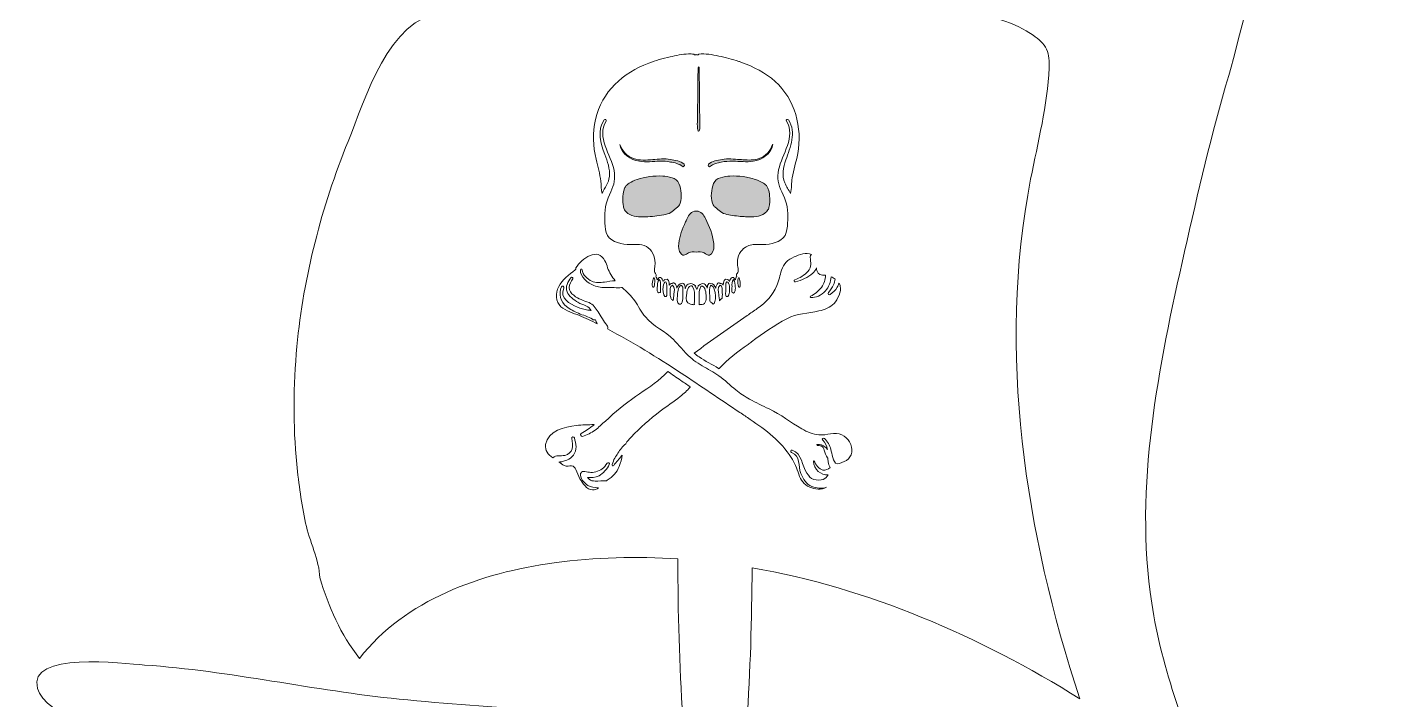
# Model space of a CAD drawing. Header units: inches. Extents: x 182 to 1768, y -1783 to -345.
# Drawn here: x 182 to 945, y -1347 to -973 of the extents above; entities that cross this region are included whole.
import ezdxf

# ---------------------------------------------------------------- set-up
doc = ezdxf.new("R2010")
doc.units = ezdxf.units.IN
doc.header["$MEASUREMENT"] = 0
doc.layers.add('Layer 1', color=7, linetype='Continuous')

# ---------------------------------------------------------------- blocks, each defined once
blk = doc.blocks.new('block 3')
at = {"layer": 'Layer 1', "true_color": 0xffffff}
h = blk.add_hatch(color=7, dxfattribs=at)
h.dxf.hatch_style = 2
edge = h.paths.add_edge_path()
edge.add_spline(control_points=[(556.22, -1029.93), (556.6, -1027.06), (556.33, -1024.07), (556.29, -1021.19), (556.25, -1018.27), (556.25, -1015.36), (556.21, -1012.44), (556.13, -1006.62), (556.07, -1000.79), (556.02, -994.96), (556.01, -994.56), (555.4, -994.56), (555.4, -994.96), (555.34, -1000.79), (555.28, -1006.62), (555.2, -1012.44), (555.17, -1015.19), (555.16, -1017.93), (555.13, -1020.67), (555.09, -1023.72), (554.79, -1026.9), (555.19, -1029.93), (555.28, -1030.59), (556.13, -1030.59), (556.22, -1029.93)], knot_values=[0, 0, 0, 0, 1, 1, 1, 2, 2, 2, 3, 3, 3, 4, 4, 4, 5, 5, 5, 6, 6, 6, 7, 7, 7, 8, 8, 8, 8], degree=3, periodic=1)
h = blk.add_hatch(color=7, dxfattribs=at)
h.dxf.hatch_style = 2
edge = h.paths.add_edge_path()
edge.add_spline(control_points=[(522.77, -1047.16), (526.53, -1047.74), (530.3, -1047.19), (534.07, -1047.11), (536.11, -1047.07), (538.12, -1047.18), (540.12, -1047.58), (541.96, -1047.95), (545.21, -1048.55), (546.49, -1049.95), (547.16, -1050.68), (548.25, -1049.58), (547.58, -1048.86), (545.9, -1047.04), (542.34, -1046.5), (540.03, -1046.14), (536.74, -1045.63), (533.46, -1045.92), (530.16, -1046.19), (526.62, -1046.49), (522.84, -1046.83), (519.41, -1045.64), (515.77, -1044.36), (513.21, -1041.41), (511.89, -1037.86), (511.86, -1037.77), (511.72, -1037.8), (511.75, -1037.89), (513.06, -1043.21), (517.51, -1046.35), (522.77, -1047.16)], knot_values=[0, 0, 0, 0, 1, 1, 1, 2, 2, 2, 3, 3, 3, 4, 4, 4, 5, 5, 5, 6, 6, 6, 7, 7, 7, 8, 8, 8, 9, 9, 9, 10, 10, 10, 10], degree=3, periodic=1)
h = blk.add_hatch(color=7, dxfattribs=at)
h.dxf.hatch_style = 2
edge = h.paths.add_edge_path()
edge.add_spline(control_points=[(562.32, -1049.95), (563.52, -1048.64), (566.52, -1048.04), (568.22, -1047.67), (570.37, -1047.21), (572.54, -1047.06), (574.74, -1047.11), (576.64, -1047.15), (578.55, -1047.31), (580.45, -1047.38), (582.31, -1047.45), (584.18, -1047.44), (586.04, -1047.16), (591.3, -1046.36), (595.75, -1043.21), (597.06, -1037.89), (597.08, -1037.8), (596.95, -1037.77), (596.92, -1037.86), (595.6, -1041.4), (593.04, -1044.38), (589.4, -1045.64), (586.53, -1046.63), (583.44, -1046.55), (580.43, -1046.33), (579.84, -1046.29), (579.23, -1046.24), (578.64, -1046.19), (575.34, -1045.92), (572.07, -1045.63), (568.78, -1046.14), (566.48, -1046.5), (562.9, -1047.05), (561.23, -1048.86), (560.55, -1049.58), (561.65, -1050.68), (562.32, -1049.95)], knot_values=[0, 0, 0, 0, 1, 1, 1, 2, 2, 2, 3, 3, 3, 4, 4, 4, 5, 5, 5, 6, 6, 6, 7, 7, 7, 8, 8, 8, 9, 9, 9, 10, 10, 10, 11, 11, 11, 12, 12, 12, 12], degree=3, periodic=1)
h = blk.add_hatch(color=7, dxfattribs=at)
h.dxf.hatch_style = 2
edge = h.paths.add_edge_path()
edge.add_spline(control_points=[(544.73, -1059.45), (543.64, -1056.25), (538.57, -1055.61), (535.72, -1055.42), (530.89, -1055.1), (526, -1055.76), (521.42, -1057.34), (519.89, -1057.87), (518.39, -1058.5), (517.01, -1059.37), (516.2, -1059.88), (515.43, -1060.49), (514.92, -1061.3), (514.57, -1061.85), (514.36, -1062.48), (514.19, -1063.12), (513.37, -1066.08), (513.25, -1069.24), (513.84, -1072.26), (513.98, -1072.93), (514.15, -1073.61), (514.48, -1074.21), (514.91, -1075), (515.6, -1075.63), (516.35, -1076.13), (519.16, -1078), (522.74, -1078.21), (526.12, -1078.09), (529.55, -1077.97), (532.97, -1077.58), (536.34, -1076.93), (537.67, -1076.68), (539.01, -1076.37), (540.16, -1075.68), (541.22, -1075.04), (542.06, -1074.11), (543.04, -1073.37), (543.5, -1073.03), (544, -1072.72), (544.39, -1072.29), (544.86, -1071.78), (545.15, -1071.12), (545.38, -1070.46), (546.65, -1066.83), (545.95, -1062.99), (544.73, -1059.45)], knot_values=[0, 0, 0, 0, 1, 1, 1, 2, 2, 2, 3, 3, 3, 4, 4, 4, 5, 5, 5, 6, 6, 6, 7, 7, 7, 8, 8, 8, 9, 9, 9, 10, 10, 10, 11, 11, 11, 12, 12, 12, 13, 13, 13, 14, 14, 14, 15, 15, 15, 15], degree=3, periodic=1)
h = blk.add_hatch(color=7, dxfattribs=at)
h.dxf.hatch_style = 2
edge = h.paths.add_edge_path()
edge.add_spline(control_points=[(593.89, -1061.3), (593.38, -1060.49), (592.6, -1059.88), (591.79, -1059.37), (590.42, -1058.5), (588.92, -1057.87), (587.38, -1057.34), (585.17, -1056.57), (582.89, -1056.04), (580.58, -1055.71), (578.1, -1055.36), (575.58, -1055.26), (573.09, -1055.42), (570.24, -1055.61), (565.17, -1056.25), (564.07, -1059.45), (562.86, -1062.99), (562.16, -1066.83), (563.42, -1070.46), (563.65, -1071.12), (563.94, -1071.78), (564.42, -1072.29), (564.81, -1072.72), (565.3, -1073.03), (565.76, -1073.37), (566.75, -1074.11), (567.59, -1075.04), (568.65, -1075.68), (569.8, -1076.37), (571.14, -1076.68), (572.46, -1076.93), (575.3, -1077.48), (578.18, -1077.8), (581.07, -1077.97), (581.61, -1078), (582.15, -1078.07), (582.69, -1078.09), (586.07, -1078.21), (589.65, -1078), (592.46, -1076.13), (593.21, -1075.63), (593.89, -1075), (594.33, -1074.21), (594.66, -1073.61), (594.83, -1072.93), (594.96, -1072.26), (595.56, -1069.24), (595.44, -1066.08), (594.62, -1063.12), (594.45, -1062.48), (594.24, -1061.85), (593.89, -1061.3)], knot_values=[0, 0, 0, 0, 1, 1, 1, 2, 2, 2, 3, 3, 3, 4, 4, 4, 5, 5, 5, 6, 6, 6, 7, 7, 7, 8, 8, 8, 9, 9, 9, 10, 10, 10, 11, 11, 11, 12, 12, 12, 13, 13, 13, 14, 14, 14, 15, 15, 15, 16, 16, 16, 17, 17, 17, 17], degree=3, periodic=1)
h = blk.add_hatch(color=7, dxfattribs=at)
h.dxf.hatch_style = 2
edge = h.paths.add_edge_path()
edge.add_spline(control_points=[(545.94, -1098.61), (546.23, -1098.92), (546.58, -1099.19), (546.99, -1099.31), (547.32, -1099.39), (547.63, -1099.36), (547.95, -1099.27), (548.68, -1099.08), (549.38, -1098.55), (550.07, -1098.17), (551.37, -1097.44), (552.97, -1097.26), (554.4, -1097.67), (555.84, -1097.26), (557.43, -1097.44), (558.73, -1098.17), (559.72, -1098.72), (560.73, -1099.6), (561.82, -1099.31), (562.23, -1099.19), (562.58, -1098.92), (562.87, -1098.61), (564.25, -1097.12), (564.35, -1094.87), (564.13, -1092.86), (563.6, -1087.97), (561.65, -1083.35), (559.45, -1078.95), (558.96, -1077.95), (558.44, -1076.95), (557.65, -1076.16), (556.86, -1075.38), (555.76, -1074.83), (554.66, -1074.98), (554.66, -1074.98), (554.15, -1074.98), (554.15, -1074.98), (553.05, -1074.83), (551.94, -1075.38), (551.16, -1076.16), (550.37, -1076.95), (549.85, -1077.95), (549.35, -1078.95), (549.04, -1079.57), (548.76, -1080.2), (548.46, -1080.83), (546.66, -1084.66), (545.13, -1088.65), (544.67, -1092.86), (544.46, -1094.87), (544.56, -1097.12), (545.94, -1098.61)], knot_values=[0, 0, 0, 0, 1, 1, 1, 2, 2, 2, 3, 3, 3, 4, 4, 4, 5, 5, 5, 6, 6, 6, 7, 7, 7, 8, 8, 8, 9, 9, 9, 10, 10, 10, 11, 11, 11, 12, 12, 12, 13, 13, 13, 14, 14, 14, 15, 15, 15, 16, 16, 16, 17, 17, 17, 17], degree=3, periodic=1)
at = {"layer": 'Layer 1', "lineweight": 0}
for points, knots in [([(1746.23, -1296.47), (1669.99, -1365.99), (1559.34, -1377.15), (1458.31, -1398.08), (1445.15, -1400.81), (1431.56, -1403.97), (1420.91, -1412.17), (1406.7, -1423.12), (1400.19, -1440.99), (1392.15, -1457.02), (1358.23, -1524.65), (1288.02, -1568.87), (1214.39, -1586.31), (1185.11, -1593.24), (1155.26, -1596.38), (1125.24, -1596.92), (1124.94, -1527.19), (1124.65, -1457.47), (1124.3, -1387.74), (1181.42, -1381.91), (1239.21, -1379.02), (1294.38, -1393.72), (1323.51, -1401.47), (1351.45, -1414.05), (1381.3, -1418.3), (1294.49, -1296.91), (1283.52, -1125.74), (1354.11, -994.26), (1370.16, -964.36), (1390.76, -932.85), (1384.86, -899.43), (1333.84, -901.43), (1282.72, -901.09), (1231.73, -898.43), (1193.26, -896.42), (1154.84, -893.12), (1116.37, -891.3), (1115.64, -868.05), (1114.92, -844.79), (1114.19, -821.53), (1175.19, -820.22), (1236.06, -823.37), (1295.62, -836.07), (1301.87, -837.4), (1308.71, -839.24), (1312.24, -844.57), (1303.43, -831.08), (1296.64, -816.4), (1289.88, -801.78), (1266.36, -750.9), (1242.66, -699.51), (1230.82, -644.73), (1226.37, -624.17), (1223.63, -602.86), (1227.09, -582.11), (1227.49, -579.69), (1227.9, -576.93), (1226.37, -575.02), (1225.45, -573.87), (1224.02, -573.29), (1222.64, -572.79), (1208.36, -567.67), (1192.92, -566.93), (1177.75, -566.9), (1158.42, -566.85), (1139.12, -567.88), (1119.88, -569.65), (1120.37, -568.65), (1120.8, -567.62), (1121.08, -566.57), (1122.73, -560.58), (1121.18, -555.53), (1118.09, -550.82), (1118.07, -550.63), (1117.99, -550.29), (1117.79, -549.63), (1117.36, -548.26), (1116.85, -546.93), (1116.48, -545.55), (1116.4, -545.23), (1116.33, -545.04), (1116.28, -544.95), (1116.28, -544.65), (1116.28, -544.35), (1116.26, -543.86), (1116.24, -543.03), (1116.23, -542.2), (1116.22, -541.37), (1125.15, -541.74), (1134.04, -542.37), (1142.96, -541.1), (1145.11, -540.79), (1146.63, -539.77), (1147.71, -538.43), (1157.27, -538.43), (1166.37, -532.09), (1163.63, -517.35), (1161.67, -506.84), (1166.44, -493.74), (1167.06, -482.89), (1167.48, -475.64), (1160.97, -471.14), (1154.6, -470.43), (1144.17, -469.27), (1131.89, -467.38), (1119.18, -466.18), (1119.48, -464.3), (1119.42, -462.26), (1118.78, -460.04), (1116.91, -453.54), (1115.41, -446.88), (1114.07, -440.17), (1116.34, -441.32), (1118.88, -442.35), (1121.78, -443.2), (1132.97, -446.47), (1142.79, -442.43), (1149.06, -435.02), (1156.02, -429.97), (1172.94, -431.43), (1181.01, -431.08), (1195.66, -430.43), (1209.17, -430.84), (1222.23, -438.28), (1245.46, -451.52), (1261.79, -467.8), (1289.96, -470.33), (1313.29, -472.43), (1338.37, -466.79), (1360.52, -459.85), (1386.87, -451.61), (1415.33, -428.86), (1443.32, -439.75), (1455.61, -444.54), (1461.47, -426.24), (1451.81, -419.61), (1438.22, -410.29), (1426.44, -404.39), (1409.85, -406.12), (1389.17, -408.28), (1372.33, -422.09), (1351.59, -423.59), (1334.23, -424.85), (1313.34, -423.64), (1297.21, -416.78), (1277.8, -408.52), (1264.72, -390.17), (1246.18, -380.14), (1214.23, -362.86), (1167.2, -362.9), (1133.41, -375.26), (1123.99, -378.71), (1114.91, -386.17), (1108.58, -395), (1107.84, -380.75), (1107.9, -366.48), (1108.56, -352.49), (1108.91, -345.09), (1097.75, -345.25), (1097.15, -352.49), (1095.28, -375.11), (1092.54, -397.57), (1092.54, -420.29), (1092.54, -433.07), (1091.1, -446.26), (1091.26, -458.83), (1091.29, -461.29), (1091.13, -463.27), (1091.35, -465.2), (1074.49, -465.96), (1058.67, -469.82), (1047.23, -480.21), (1043.99, -483.15), (1045.34, -488.42), (1048.5, -490.68), (1050.99, -503.65), (1054.11, -516.24), (1058.12, -528.91), (1060.29, -535.75), (1061.43, -541.55), (1068.78, -544.08), (1073.34, -545.65), (1078.82, -545.22), (1084.38, -544.29), (1084.28, -546.75), (1084.17, -549.2), (1083.94, -551.65), (1083.44, -556.69), (1083.37, -561.61), (1084.7, -566.57), (1085.39, -569.11), (1086.66, -571.3), (1088.22, -573.21), (1080.07, -574.27), (1071.92, -575.42), (1063.8, -576.66), (1047.3, -579.19), (1030.86, -582.05), (1014.43, -585.04), (1002.8, -587.16), (987.18, -587.46), (977.07, -594.45), (962.55, -604.48), (955.72, -636.11), (950.83, -651.66), (933.22, -707.67), (935.48, -770.01), (958.43, -824.18), (960.64, -829.41), (964.2, -835.36), (969.88, -835.43), (973.39, -835.47), (976.41, -833.14), (979.58, -831.62), (984.42, -829.31), (989.91, -828.82), (995.26, -828.37), (1029.53, -825.54), (1064, -823.12), (1098.45, -821.97), (1097.73, -844.82), (1097.02, -867.67), (1096.31, -890.52), (1084.65, -890.16), (1072.98, -889.93), (1061.31, -890.01), (1028.41, -890.25), (995.52, -892.6), (962.92, -897.03), (940.52, -900.07), (895.46, -899.98), (880.15, -918.32), (864.46, -937.12), (857.77, -976.28), (850.9, -999.42), (841.31, -1031.7), (833.67, -1064.53), (826.26, -1097.37), (811.75, -1161.63), (798.02, -1227.82), (807.97, -1292.95), (813.66, -1330.15), (826.95, -1365.82), (842.96, -1399.88), (854.42, -1424.27), (867.66, -1449.56), (865.76, -1476.43), (878.35, -1450.88), (904.64, -1434.99), (931.06, -1424.31), (980.86, -1404.17), (1034.93, -1397.73), (1088.32, -1391.67), (1087.99, -1459.89), (1087.71, -1528.12), (1087.42, -1596.34), (1054.44, -1594.73), (1021.44, -1590.53), (988.92, -1585.2), (898.06, -1570.32), (801.8, -1542.53), (745.21, -1469.91), (720.13, -1437.72), (702.88, -1396.92), (667.31, -1376.93), (646.47, -1365.22), (621.95, -1362.36), (598.13, -1360.31), (592.95, -1359.86), (587.76, -1359.49), (582.58, -1359.1), (584.48, -1330.58), (585.33, -1301.95), (585.47, -1273.26), (649.87, -1284.49), (712.31, -1311.29), (767.98, -1346.21), (737.38, -1253.23), (721.95, -1153.14), (740.56, -1057.03), (744.54, -1036.49), (750.06, -1016.09), (750.79, -995.17), (750.91, -991.67), (750.86, -988.03), (749.39, -984.85), (747.86, -981.56), (744.96, -979.13), (741.96, -977.08), (721.6, -963.12), (695.16, -962.84), (670.48, -963.07), (640.04, -963.35), (609.6, -963.62), (579.17, -963.9), (578.85, -938.52), (578.57, -913.13), (578.29, -887.75), (613.68, -895.35), (648, -908.99), (684.08, -912.18), (684.99, -896.93), (678.44, -882.39), (673.1, -868.08), (664.03, -843.79), (658.13, -818.32), (655.59, -792.52), (653.97, -776.09), (654.14, -758.1), (664.05, -744.9), (634.25, -741.68), (604.21, -742.27), (574.33, -743.95), (574.1, -733.57), (573.86, -723.16), (573.27, -712.79), (583.01, -712.64), (592.47, -711.05), (600.97, -706.54), (604.56, -704.64), (604.56, -698.93), (600.97, -697.03), (591.88, -692.21), (581.71, -690.7), (571.26, -690.75), (570.27, -683.36), (568.95, -676.02), (567.08, -668.78), (566.49, -666.53), (563.11, -666.53), (562.52, -668.78), (560.58, -676.28), (559.23, -683.86), (558.26, -691.49), (548.35, -692.48), (538.49, -694.21), (529.37, -695.29), (521.04, -696.27), (521.02, -707.29), (529.37, -708.28), (537.93, -709.29), (547.16, -710.89), (556.46, -711.9), (555.84, -722.96), (555.65, -734.07), (555.35, -745.15), (545.09, -745.85), (534.83, -746.59), (524.57, -747.32), (512.58, -748.16), (497.55, -746.52), (486.01, -750.12), (474.88, -753.59), (470.64, -767.19), (467.11, -777.11), (456.73, -806.26), (446.25, -835.9), (444.47, -866.79), (444.21, -871.33), (444.16, -876.03), (445.88, -880.25), (447.88, -885.16), (452.02, -888.82), (456.02, -892.29), (457.21, -893.32), (458.48, -894.4), (460.03, -894.68), (461.55, -894.95), (463.09, -894.41), (464.55, -893.9), (492.26, -884.15), (522.12, -880.62), (551.36, -883.48), (551.07, -910.37), (550.76, -937.27), (550.43, -964.16), (544.64, -964.21), (538.86, -964.27), (533.07, -964.32), (493.67, -964.68), (452.18, -961.02), (413.02, -964.62), (383.01, -967.38), (370.17, -1012.59), (360.56, -1036.17), (345.75, -1072.55), (335.77, -1111.01), (332.05, -1150.14), (329.99, -1171.9), (329.86, -1193.86), (331.97, -1215.63), (333.03, -1226.67), (334.67, -1237.67), (336.9, -1248.54), (338.79, -1257.76), (344.75, -1269.57), (344.75, -1278.74), (349.82, -1294.75), (356.37, -1310.57), (366.89, -1323.66), (392.26, -1291.08), (434.41, -1276.1), (475.32, -1270.52), (498.24, -1267.39), (521.24, -1266.85), (544.13, -1268.34), (544.19, -1297.84), (544.96, -1327.3), (546.85, -1356.63), (494.2, -1353.45), (441.45, -1351.57), (388.95, -1346.31), (341.49, -1341.56), (294.86, -1330.64), (247.27, -1327.35), (235.37, -1326.53), (182.02, -1319.49), (187.57, -1340.34), (191.47, -1354.96), (232.76, -1370.02), (244.95, -1375.61), (249.58, -1377.73), (254.28, -1379.71), (259, -1381.62), (255.03, -1382.53), (251.07, -1383.42), (247.12, -1384.45), (234.3, -1387.8), (219.62, -1390.55), (208.69, -1398.52), (198.4, -1406.02), (195.09, -1417.81), (194.54, -1430.06), (193.51, -1453.26), (197.71, -1477.55), (199.56, -1500.69), (196.24, -1502.19), (192.93, -1503.69), (189.62, -1505.2), (238.54, -1509.48), (287.5, -1513.41), (336.49, -1516.97), (363.22, -1518.91), (390.31, -1520.81), (415.68, -1529.47), (414.68, -1512.94), (408.79, -1497.16), (404.44, -1481.18), (397.47, -1455.58), (394.43, -1429.16), (393.01, -1402.61), (421.19, -1403.07), (448.71, -1406.12), (468.08, -1422.75), (484.92, -1437.2), (491.7, -1460), (495.99, -1481.76), (503.96, -1522.25), (506.15, -1563.8), (515.94, -1603.89), (525.71, -1643.99), (544.43, -1683.9), (577.85, -1708.11), (607.07, -1729.27), (643.99, -1736.11), (679.64, -1741.67), (921.1, -1779.28), (1167.74, -1783.49), (1410.34, -1754.15), (1447.33, -1749.67), (1485.11, -1744.14), (1517.95, -1726.54), (1546.18, -1711.41), (1569.66, -1687.54), (1584.32, -1659.06), (1612.89, -1603.6), (1611.63, -1528.35), (1662.91, -1492.83), (1672.13, -1486.44), (1683.25, -1481.09), (1687.56, -1470.74), (1692.9, -1457.93), (1685.4, -1442.87), (1689.17, -1429.51), (1694.12, -1411.96), (1714.89, -1405.48), (1729.91, -1395.13), (1760.54, -1374.01), (1768.43, -1326.33), (1746.23, -1296.47)], [0, 0, 0, 0, 1, 1, 1, 2, 2, 2, 3, 3, 3, 4, 4, 4, 5, 5, 5, 6, 6, 6, 7, 7, 7, 8, 8, 8, 9, 9, 9, 10, 10, 10, 11, 11, 11, 12, 12, 12, 13, 13, 13, 14, 14, 14, 15, 15, 15, 16, 16, 16, 17, 17, 17, 18, 18, 18, 19, 19, 19, 20, 20, 20, 21, 21, 21, 22, 22, 22, 23, 23, 23, 24, 24, 24, 25, 25, 25, 26, 26, 26, 27, 27, 27, 28, 28, 28, 29, 29, 29, 30, 30, 30, 31, 31, 31, 32, 32, 32, 33, 33, 33, 34, 34, 34, 35, 35, 35, 36, 36, 36, 37, 37, 37, 38, 38, 38, 39, 39, 39, 40, 40, 40, 41, 41, 41, 42, 42, 42, 43, 43, 43, 44, 44, 44, 45, 45, 45, 46, 46, 46, 47, 47, 47, 48, 48, 48, 49, 49, 49, 50, 50, 50, 51, 51, 51, 52, 52, 52, 53, 53, 53, 54, 54, 54, 55, 55, 55, 56, 56, 56, 57, 57, 57, 58, 58, 58, 59, 59, 59, 60, 60, 60, 61, 61, 61, 62, 62, 62, 63, 63, 63, 64, 64, 64, 65, 65, 65, 66, 66, 66, 67, 67, 67, 68, 68, 68, 69, 69, 69, 70, 70, 70, 71, 71, 71, 72, 72, 72, 73, 73, 73, 74, 74, 74, 75, 75, 75, 76, 76, 76, 77, 77, 77, 78, 78, 78, 79, 79, 79, 80, 80, 80, 81, 81, 81, 82, 82, 82, 83, 83, 83, 84, 84, 84, 85, 85, 85, 86, 86, 86, 87, 87, 87, 88, 88, 88, 89, 89, 89, 90, 90, 90, 91, 91, 91, 92, 92, 92, 93, 93, 93, 94, 94, 94, 95, 95, 95, 96, 96, 96, 97, 97, 97, 98, 98, 98, 99, 99, 99, 100, 100, 100, 101, 101, 101, 102, 102, 102, 103, 103, 103, 104, 104, 104, 105, 105, 105, 106, 106, 106, 107, 107, 107, 108, 108, 108, 109, 109, 109, 110, 110, 110, 111, 111, 111, 112, 112, 112, 113, 113, 113, 114, 114, 114, 115, 115, 115, 116, 116, 116, 117, 117, 117, 118, 118, 118, 119, 119, 119, 120, 120, 120, 121, 121, 121, 122, 122, 122, 123, 123, 123, 124, 124, 124, 125, 125, 125, 126, 126, 126, 127, 127, 127, 128, 128, 128, 129, 129, 129, 130, 130, 130, 131, 131, 131, 132, 132, 132, 133, 133, 133, 134, 134, 134, 135, 135, 135, 136, 136, 136, 137, 137, 137, 138, 138, 138, 139, 139, 139, 140, 140, 140, 141, 141, 141, 142, 142, 142, 143, 143, 143, 144, 144, 144, 145, 145, 145, 146, 146, 146, 147, 147, 147, 148, 148, 148, 149, 149, 149, 150, 150, 150, 151, 151, 151, 152, 152, 152, 153, 153, 153, 154, 154, 154, 155, 155, 155, 156, 156, 156, 157, 157, 157, 158, 158, 158, 159, 159, 159, 160, 160, 160, 161, 161, 161, 162, 162, 162, 163, 163, 163, 163]), ([(498.27, -1023.94), (501.77, -1008.43), (513.49, -997.98), (527.97, -992.58), (531.82, -991.14), (535.78, -990), (539.79, -989.11), (543.13, -988.37), (546.61, -987.53), (550.07, -987.47), (551.05, -987.45), (552.04, -987.47), (553.02, -987.6), (553.19, -987.88), (553.52, -988.07), (553.93, -987.96), (554.09, -987.92), (554.24, -987.89), (554.4, -987.86), (554.56, -987.89), (554.72, -987.92), (554.87, -987.96), (555.29, -988.07), (555.61, -987.89), (555.78, -987.61), (559.51, -987.11), (563.26, -987.91), (566.94, -988.66), (570.69, -989.44), (574.4, -990.39), (578.03, -991.59), (578.56, -991.77), (579.08, -991.99), (579.6, -992.18), (586.37, -994.58), (592.97, -997.88), (598.3, -1002.73), (609.32, -1012.75), (613.63, -1028.48), (610.86, -1042.93), (610, -1047.44), (608.47, -1051.8), (607.82, -1056.35), (607.41, -1059.18), (607.49, -1062.25), (606.89, -1065.1), (605.8, -1063.16), (604.59, -1061.28), (603.73, -1059.22), (601.94, -1054.98), (602.82, -1050.58), (604.26, -1046.38), (606.69, -1039.29), (610.47, -1031.16), (605.68, -1024.16), (605.23, -1023.5), (604.18, -1024.1), (604.61, -1024.78), (610.07, -1033.53), (602.05, -1043.28), (600.27, -1051.9), (599.35, -1056.34), (600.03, -1060.12), (601.99, -1064.16), (604.23, -1068.8), (605.49, -1072.82), (605.33, -1078.04), (605.2, -1082.4), (605.62, -1088.28), (601.49, -1090.92), (597.59, -1093.41), (592.36, -1093.63), (587.88, -1093.41), (585.45, -1093.29), (583.32, -1093.87), (581.54, -1095.09), (580.35, -1095.91), (579.29, -1096.97), (578.51, -1098.48), (577.69, -1100.08), (577.37, -1101.9), (577.3, -1103.67), (577.24, -1105.18), (578.43, -1108.47), (577.17, -1109.57), (576.59, -1110.09), (576.6, -1110.74), (576.92, -1111.25), (576.5, -1111.8), (576.3, -1112.48), (576.23, -1113.19), (576.04, -1112.81), (575.79, -1112.5), (575.45, -1112.33), (575.36, -1111.91), (574.85, -1111.55), (574.41, -1111.82), (573.54, -1112.34), (573.12, -1113.13), (572.92, -1114.03), (572.75, -1113.78), (572.53, -1113.59), (572.27, -1113.48), (572.29, -1113.28), (572.22, -1113.08), (571.99, -1112.96), (569.79, -1111.9), (569.48, -1114.37), (569.44, -1116.08), (569.1, -1115.46), (568.57, -1115.05), (567.75, -1115.13), (567.49, -1114.74), (566.93, -1114.52), (566.49, -1114.93), (565.68, -1115.7), (565.33, -1116.7), (565.22, -1117.79), (564.74, -1116.39), (563.93, -1115.21), (562.42, -1115.06), (562.15, -1114.85), (561.77, -1114.8), (561.42, -1115.13), (560.7, -1115.8), (560.57, -1116.8), (560.54, -1117.8), (559.7, -1115.21), (558.16, -1114.38), (555.58, -1116.19), (555.36, -1116.35), (555.35, -1116.6), (555.47, -1116.77), (555.11, -1117.32), (554.84, -1117.89), (554.68, -1118.5), (554.51, -1117.9), (554.24, -1117.34), (553.85, -1116.79), (553.99, -1116.62), (554.01, -1116.35), (553.76, -1116.19), (551.45, -1114.68), (549.41, -1114.74), (548.44, -1117.52), (548.39, -1117.67), (548.33, -1117.83), (548.28, -1118.01), (548.26, -1117), (548.13, -1115.99), (547.47, -1115.27), (547.43, -1115.23), (547.43, -1115.17), (547.39, -1115.13), (547.04, -1114.81), (546.66, -1114.86), (546.39, -1115.06), (544.88, -1115.2), (544.07, -1116.38), (543.59, -1117.78), (543.47, -1116.7), (543.12, -1115.7), (542.32, -1114.93), (541.88, -1114.52), (541.31, -1114.74), (541.06, -1115.13), (540.25, -1115.06), (539.72, -1115.46), (539.36, -1116.08), (539.33, -1114.29), (539, -1111.9), (536.82, -1112.96), (536.59, -1113.08), (536.52, -1113.29), (536.54, -1113.49), (536.28, -1113.6), (536.06, -1113.79), (535.89, -1114.04), (535.69, -1113.14), (535.27, -1112.35), (534.4, -1111.82), (533.96, -1111.55), (533.45, -1111.91), (533.36, -1112.33), (533.01, -1112.5), (532.76, -1112.8), (532.58, -1113.18), (532.51, -1112.47), (532.3, -1111.8), (531.88, -1111.25), (532.2, -1110.75), (532.22, -1110.09), (531.63, -1109.57), (530.38, -1108.47), (531.57, -1105.18), (531.51, -1103.67), (531.44, -1101.9), (531.12, -1100.08), (530.3, -1098.48), (528.48, -1094.95), (525.25, -1093.22), (521.39, -1093.38), (516.74, -1093.57), (511.4, -1093.52), (507.32, -1090.92), (503.19, -1088.28), (503.61, -1082.4), (503.47, -1078.04), (503.31, -1072.82), (504.57, -1068.8), (506.82, -1064.16), (508.69, -1060.29), (509.46, -1056.61), (508.63, -1052.34), (506.91, -1043.6), (498.68, -1033.62), (504.2, -1024.78), (504.63, -1024.1), (503.57, -1023.5), (503.13, -1024.16), (499.07, -1030.09), (501.19, -1037.22), (503.47, -1043.4), (504.91, -1047.33), (506.5, -1051.37), (506.02, -1055.63), (505.63, -1059.15), (503.59, -1061.99), (501.92, -1065), (501.5, -1062.81), (501.48, -1060.51), (501.24, -1058.29), (500.78, -1054.11), (499.63, -1050.13), (498.64, -1046.06), (496.86, -1038.79), (496.62, -1031.26), (498.27, -1023.94)], [0, 0, 0, 0, 1, 1, 1, 2, 2, 2, 3, 3, 3, 4, 4, 4, 5, 5, 5, 6, 6, 6, 7, 7, 7, 8, 8, 8, 9, 9, 9, 10, 10, 10, 11, 11, 11, 12, 12, 12, 13, 13, 13, 14, 14, 14, 15, 15, 15, 16, 16, 16, 17, 17, 17, 18, 18, 18, 19, 19, 19, 20, 20, 20, 21, 21, 21, 22, 22, 22, 23, 23, 23, 24, 24, 24, 25, 25, 25, 26, 26, 26, 27, 27, 27, 28, 28, 28, 29, 29, 29, 30, 30, 30, 31, 31, 31, 32, 32, 32, 33, 33, 33, 34, 34, 34, 35, 35, 35, 36, 36, 36, 37, 37, 37, 38, 38, 38, 39, 39, 39, 40, 40, 40, 41, 41, 41, 42, 42, 42, 43, 43, 43, 44, 44, 44, 45, 45, 45, 46, 46, 46, 47, 47, 47, 48, 48, 48, 49, 49, 49, 50, 50, 50, 51, 51, 51, 52, 52, 52, 53, 53, 53, 54, 54, 54, 55, 55, 55, 56, 56, 56, 57, 57, 57, 58, 58, 58, 59, 59, 59, 60, 60, 60, 61, 61, 61, 62, 62, 62, 63, 63, 63, 64, 64, 64, 65, 65, 65, 66, 66, 66, 67, 67, 67, 68, 68, 68, 69, 69, 69, 70, 70, 70, 71, 71, 71, 72, 72, 72, 73, 73, 73, 74, 74, 74, 75, 75, 75, 76, 76, 76, 77, 77, 77, 78, 78, 78, 79, 79, 79, 79]), ([(556.22, -1029.93), (556.6, -1027.06), (556.33, -1024.07), (556.29, -1021.19), (556.25, -1018.27), (556.25, -1015.36), (556.21, -1012.44), (556.13, -1006.62), (556.07, -1000.79), (556.02, -994.96), (556.01, -994.56), (555.4, -994.56), (555.4, -994.96), (555.34, -1000.79), (555.28, -1006.62), (555.2, -1012.44), (555.17, -1015.19), (555.16, -1017.93), (555.13, -1020.67), (555.09, -1023.72), (554.79, -1026.9), (555.19, -1029.93), (555.28, -1030.59), (556.13, -1030.59), (556.22, -1029.93)], [0, 0, 0, 0, 1, 1, 1, 2, 2, 2, 3, 3, 3, 4, 4, 4, 5, 5, 5, 6, 6, 6, 7, 7, 7, 8, 8, 8, 8]), ([(522.77, -1047.16), (526.53, -1047.74), (530.3, -1047.19), (534.07, -1047.11), (536.11, -1047.07), (538.12, -1047.18), (540.12, -1047.58), (541.96, -1047.95), (545.21, -1048.55), (546.49, -1049.95), (547.16, -1050.68), (548.25, -1049.58), (547.58, -1048.86), (545.9, -1047.04), (542.34, -1046.5), (540.03, -1046.14), (536.74, -1045.63), (533.46, -1045.92), (530.16, -1046.19), (526.62, -1046.49), (522.84, -1046.83), (519.41, -1045.64), (515.77, -1044.36), (513.21, -1041.41), (511.89, -1037.86), (511.86, -1037.77), (511.72, -1037.8), (511.75, -1037.89), (513.06, -1043.21), (517.51, -1046.35), (522.77, -1047.16)], [0, 0, 0, 0, 1, 1, 1, 2, 2, 2, 3, 3, 3, 4, 4, 4, 5, 5, 5, 6, 6, 6, 7, 7, 7, 8, 8, 8, 9, 9, 9, 10, 10, 10, 10]), ([(562.32, -1049.95), (563.52, -1048.64), (566.52, -1048.04), (568.22, -1047.67), (570.37, -1047.21), (572.54, -1047.06), (574.74, -1047.11), (576.64, -1047.15), (578.55, -1047.31), (580.45, -1047.38), (582.31, -1047.45), (584.18, -1047.44), (586.04, -1047.16), (591.3, -1046.36), (595.75, -1043.21), (597.06, -1037.89), (597.08, -1037.8), (596.95, -1037.77), (596.92, -1037.86), (595.6, -1041.4), (593.04, -1044.38), (589.4, -1045.64), (586.53, -1046.63), (583.44, -1046.55), (580.43, -1046.33), (579.84, -1046.29), (579.23, -1046.24), (578.64, -1046.19), (575.34, -1045.92), (572.07, -1045.63), (568.78, -1046.14), (566.48, -1046.5), (562.9, -1047.05), (561.23, -1048.86), (560.55, -1049.58), (561.65, -1050.68), (562.32, -1049.95)], [0, 0, 0, 0, 1, 1, 1, 2, 2, 2, 3, 3, 3, 4, 4, 4, 5, 5, 5, 6, 6, 6, 7, 7, 7, 8, 8, 8, 9, 9, 9, 10, 10, 10, 11, 11, 11, 12, 12, 12, 12]), ([(544.73, -1059.45), (543.64, -1056.25), (538.57, -1055.61), (535.72, -1055.42), (530.89, -1055.1), (526, -1055.76), (521.42, -1057.34), (519.89, -1057.87), (518.39, -1058.5), (517.01, -1059.37), (516.2, -1059.88), (515.43, -1060.49), (514.92, -1061.3), (514.57, -1061.85), (514.36, -1062.48), (514.19, -1063.12), (513.37, -1066.08), (513.25, -1069.24), (513.84, -1072.26), (513.98, -1072.93), (514.15, -1073.61), (514.48, -1074.21), (514.91, -1075), (515.6, -1075.63), (516.35, -1076.13), (519.16, -1078), (522.74, -1078.21), (526.12, -1078.09), (529.55, -1077.97), (532.97, -1077.58), (536.34, -1076.93), (537.67, -1076.68), (539.01, -1076.37), (540.16, -1075.68), (541.22, -1075.04), (542.06, -1074.11), (543.04, -1073.37), (543.5, -1073.03), (544, -1072.72), (544.39, -1072.29), (544.86, -1071.78), (545.15, -1071.12), (545.38, -1070.46), (546.65, -1066.83), (545.95, -1062.99), (544.73, -1059.45)], [0, 0, 0, 0, 1, 1, 1, 2, 2, 2, 3, 3, 3, 4, 4, 4, 5, 5, 5, 6, 6, 6, 7, 7, 7, 8, 8, 8, 9, 9, 9, 10, 10, 10, 11, 11, 11, 12, 12, 12, 13, 13, 13, 14, 14, 14, 15, 15, 15, 15]), ([(593.89, -1061.3), (593.38, -1060.49), (592.6, -1059.88), (591.79, -1059.37), (590.42, -1058.5), (588.92, -1057.87), (587.38, -1057.34), (585.17, -1056.57), (582.89, -1056.04), (580.58, -1055.71), (578.1, -1055.36), (575.58, -1055.26), (573.09, -1055.42), (570.24, -1055.61), (565.17, -1056.25), (564.07, -1059.45), (562.86, -1062.99), (562.16, -1066.83), (563.42, -1070.46), (563.65, -1071.12), (563.94, -1071.78), (564.42, -1072.29), (564.81, -1072.72), (565.3, -1073.03), (565.76, -1073.37), (566.75, -1074.11), (567.59, -1075.04), (568.65, -1075.68), (569.8, -1076.37), (571.14, -1076.68), (572.46, -1076.93), (575.3, -1077.48), (578.18, -1077.8), (581.07, -1077.97), (581.61, -1078), (582.15, -1078.07), (582.69, -1078.09), (586.07, -1078.21), (589.65, -1078), (592.46, -1076.13), (593.21, -1075.63), (593.89, -1075), (594.33, -1074.21), (594.66, -1073.61), (594.83, -1072.93), (594.96, -1072.26), (595.56, -1069.24), (595.44, -1066.08), (594.62, -1063.12), (594.45, -1062.48), (594.24, -1061.85), (593.89, -1061.3)], [0, 0, 0, 0, 1, 1, 1, 2, 2, 2, 3, 3, 3, 4, 4, 4, 5, 5, 5, 6, 6, 6, 7, 7, 7, 8, 8, 8, 9, 9, 9, 10, 10, 10, 11, 11, 11, 12, 12, 12, 13, 13, 13, 14, 14, 14, 15, 15, 15, 16, 16, 16, 17, 17, 17, 17]), ([(545.94, -1098.61), (546.23, -1098.92), (546.58, -1099.19), (546.99, -1099.31), (547.32, -1099.39), (547.63, -1099.36), (547.95, -1099.27), (548.68, -1099.08), (549.38, -1098.55), (550.07, -1098.17), (551.37, -1097.44), (552.97, -1097.26), (554.4, -1097.67), (555.84, -1097.26), (557.43, -1097.44), (558.73, -1098.17), (559.72, -1098.72), (560.73, -1099.6), (561.82, -1099.31), (562.23, -1099.19), (562.58, -1098.92), (562.87, -1098.61), (564.25, -1097.12), (564.35, -1094.87), (564.13, -1092.86), (563.6, -1087.97), (561.65, -1083.35), (559.45, -1078.95), (558.96, -1077.95), (558.44, -1076.95), (557.65, -1076.16), (556.86, -1075.38), (555.76, -1074.83), (554.66, -1074.98), (554.66, -1074.98), (554.15, -1074.98), (554.15, -1074.98), (553.05, -1074.83), (551.94, -1075.38), (551.16, -1076.16), (550.37, -1076.95), (549.85, -1077.95), (549.35, -1078.95), (549.04, -1079.57), (548.76, -1080.2), (548.46, -1080.83), (546.66, -1084.66), (545.13, -1088.65), (544.67, -1092.86), (544.46, -1094.87), (544.56, -1097.12), (545.94, -1098.61)], [0, 0, 0, 0, 1, 1, 1, 2, 2, 2, 3, 3, 3, 4, 4, 4, 5, 5, 5, 6, 6, 6, 7, 7, 7, 8, 8, 8, 9, 9, 9, 10, 10, 10, 11, 11, 11, 12, 12, 12, 13, 13, 13, 14, 14, 14, 15, 15, 15, 16, 16, 16, 17, 17, 17, 17]), ([(477.79, -1116.9), (479.76, -1113.01), (483.53, -1110.23), (486.91, -1107.63), (487.31, -1107.32), (487.42, -1106.88), (487.34, -1106.48), (490.59, -1101.24), (499.74, -1094.72), (503.54, -1102.51), (504.76, -1105.01), (505.32, -1107.79), (506.75, -1110.21), (507.47, -1111.44), (508.34, -1112.55), (509.29, -1113.6), (507.23, -1113.63), (505.08, -1114.12), (503.26, -1114.37), (500.84, -1114.71), (498.49, -1115.01), (496.21, -1113.87), (494.1, -1112.82), (490.78, -1110.2), (490.89, -1107.58), (490.92, -1106.92), (489.95, -1106.95), (489.88, -1107.58), (489.48, -1111.46), (494.22, -1115.05), (497.42, -1116.33), (499.67, -1117.23), (502.15, -1117.43), (504.55, -1117.37), (507.25, -1117.29), (510.17, -1117.68), (512.81, -1117.41), (512.92, -1117.4), (513.02, -1117.38), (513.12, -1117.35), (513.14, -1117.37), (513.15, -1117.39), (513.17, -1117.4), (515.7, -1119.7), (518.18, -1121.97), (520.13, -1124.81), (522.15, -1127.77), (523.76, -1131.01), (526.08, -1133.76), (530.49, -1139.02), (537.15, -1141.66), (541.93, -1146.55), (543.45, -1148.11), (544.88, -1149.75), (546.33, -1151.39), (547.19, -1152.36), (548.04, -1153.35), (548.95, -1154.27), (551.56, -1156.92), (554.54, -1159.05), (557.74, -1160.94), (560.84, -1162.78), (564.05, -1164.44), (566.99, -1166.55), (570.3, -1168.92), (573.25, -1171.75), (576.39, -1174.33), (578.84, -1176.34), (581.44, -1177.98), (584.12, -1179.48), (587.62, -1181.45), (591.26, -1183.15), (594.97, -1184.88), (601.51, -1187.93), (606.91, -1192.37), (613.08, -1195.98), (616.05, -1197.71), (619.27, -1199.06), (622.72, -1199.38), (626.95, -1199.77), (631.45, -1197.46), (635.49, -1199.26), (639.03, -1200.84), (641.52, -1205.16), (640.99, -1209.04), (640.43, -1213.04), (636.34, -1214.83), (632.85, -1215.54), (630.34, -1214.77), (629.96, -1209.49), (629.37, -1207.53), (628.65, -1205.13), (627.56, -1203.06), (625.76, -1201.31), (625.11, -1200.68), (624.14, -1201.65), (624.77, -1202.29), (626.3, -1203.85), (627.18, -1205.48), (627.52, -1207.44), (627.07, -1206.96), (626.6, -1206.53), (626.17, -1206.17), (624.81, -1205.05), (623.48, -1204.61), (621.73, -1204.66), (621.37, -1204.67), (621.37, -1205.21), (621.73, -1205.21), (622.46, -1205.21), (623.22, -1205.25), (623.92, -1205.5), (625.09, -1205.93), (625.39, -1206.83), (625.67, -1207.89), (626.04, -1209.26), (626.49, -1211.08), (627.55, -1212.07), (627.59, -1212.11), (627.63, -1212.14), (627.67, -1212.17), (627.69, -1212.92), (627.73, -1213.67), (627.85, -1214.43), (628.03, -1215.51), (628.42, -1216.56), (628.99, -1217.45), (627.79, -1218.43), (626.49, -1219.31), (624.81, -1218.91), (622.81, -1218.43), (620.58, -1215.74), (620.06, -1213.89), (619.99, -1213.65), (619.6, -1213.69), (619.61, -1213.95), (619.92, -1218.72), (623.77, -1221.81), (627.82, -1221.54), (627.17, -1222.63), (626.36, -1223.57), (625.07, -1224.08), (623.55, -1224.67), (621.47, -1224.52), (619.92, -1224.1), (617.97, -1223.57), (617.1, -1222.28), (616.03, -1220.69), (613.07, -1216.31), (613.48, -1209.9), (607.79, -1207.9), (607.04, -1207.63), (606.73, -1208.81), (607.47, -1209.09), (612.82, -1211.09), (610.88, -1216.59), (612.62, -1220.82), (613.93, -1223.98), (615.48, -1226.82), (618.82, -1228.1), (621.33, -1229.07), (624.31, -1229.33), (626.9, -1228.47), (624.08, -1230.03), (620.39, -1229.74), (617.54, -1228.44), (614.32, -1226.98), (612.66, -1224.47), (611.49, -1221.25), (610.31, -1218), (609.08, -1214.86), (607.23, -1211.92), (601.63, -1203.04), (593.08, -1196.58), (584.41, -1190.71), (582.49, -1189.41), (580.57, -1188.13), (578.67, -1186.87), (567.75, -1179.63), (556.9, -1172.2), (545.91, -1164.98), (532.6, -1156.23), (519.09, -1147.79), (504.96, -1140.44), (505.24, -1139.81), (505.21, -1139.01), (504.66, -1138.36), (502.77, -1136.11), (501.41, -1133.38), (499.77, -1130.94), (498.3, -1128.77), (497.22, -1126.77), (494.68, -1125.77), (491.63, -1124.57), (488.8, -1123.94), (486.23, -1121.73), (484.83, -1120.53), (483.45, -1119.3), (483.63, -1117.35), (483.78, -1115.64), (484.71, -1113.98), (485.66, -1112.59), (486.15, -1111.88), (485.01, -1111.23), (484.51, -1111.92), (483.06, -1113.95), (481.28, -1117.2), (482.43, -1119.72), (483.54, -1122.2), (486.26, -1124.27), (488.54, -1125.61), (489.96, -1126.45), (491.43, -1126.93), (492.95, -1127.54), (494.42, -1128.14), (495.28, -1129.04), (495.95, -1130.17), (495.36, -1130.07), (494.75, -1129.99), (494.11, -1129.9), (492.07, -1129.63), (490.11, -1129.08), (488.21, -1128.31), (484.03, -1126.6), (478.09, -1123.3), (480.7, -1117.74), (481.12, -1116.84), (479.79, -1116.05), (479.35, -1116.96), (477.57, -1120.63), (478.97, -1125.52), (482.1, -1127.94), (484.13, -1129.52), (486.39, -1130.74), (488.76, -1131.73), (491.43, -1132.84), (494.2, -1133.48), (496.66, -1135.05), (497.22, -1135.41), (497.77, -1135.47), (498.26, -1135.35), (498.56, -1136.09), (498.89, -1136.84), (499.25, -1137.55), (495.98, -1135.95), (492.67, -1134.41), (489.32, -1132.97), (485.96, -1131.52), (481.86, -1130.49), (479.07, -1128.06), (475.83, -1125.24), (475.96, -1120.48), (477.79, -1116.9)], [0, 0, 0, 0, 1, 1, 1, 2, 2, 2, 3, 3, 3, 4, 4, 4, 5, 5, 5, 6, 6, 6, 7, 7, 7, 8, 8, 8, 9, 9, 9, 10, 10, 10, 11, 11, 11, 12, 12, 12, 13, 13, 13, 14, 14, 14, 15, 15, 15, 16, 16, 16, 17, 17, 17, 18, 18, 18, 19, 19, 19, 20, 20, 20, 21, 21, 21, 22, 22, 22, 23, 23, 23, 24, 24, 24, 25, 25, 25, 26, 26, 26, 27, 27, 27, 28, 28, 28, 29, 29, 29, 30, 30, 30, 31, 31, 31, 32, 32, 32, 33, 33, 33, 34, 34, 34, 35, 35, 35, 36, 36, 36, 37, 37, 37, 38, 38, 38, 39, 39, 39, 40, 40, 40, 41, 41, 41, 42, 42, 42, 43, 43, 43, 44, 44, 44, 45, 45, 45, 46, 46, 46, 47, 47, 47, 48, 48, 48, 49, 49, 49, 50, 50, 50, 51, 51, 51, 52, 52, 52, 53, 53, 53, 54, 54, 54, 55, 55, 55, 56, 56, 56, 57, 57, 57, 58, 58, 58, 59, 59, 59, 60, 60, 60, 61, 61, 61, 62, 62, 62, 63, 63, 63, 64, 64, 64, 65, 65, 65, 66, 66, 66, 67, 67, 67, 68, 68, 68, 69, 69, 69, 70, 70, 70, 71, 71, 71, 72, 72, 72, 73, 73, 73, 74, 74, 74, 75, 75, 75, 76, 76, 76, 77, 77, 77, 78, 78, 78, 79, 79, 79, 80, 80, 80, 81, 81, 81, 82, 82, 82, 83, 83, 83, 84, 84, 84, 84]), ([(618.47, -1099.06), (618.14, -1099.39), (617.91, -1099.85), (617.9, -1100.41), (617.84, -1103.62), (619.04, -1105.77), (616.52, -1108.44), (614.59, -1110.49), (611.93, -1112.15), (609.27, -1113.02), (608.46, -1113.29), (608.8, -1114.56), (609.62, -1114.3), (613.07, -1113.24), (616.55, -1111.96), (619.26, -1109.47), (620.14, -1108.66), (620.82, -1107.6), (621.29, -1106.43), (621.35, -1106.93), (621.43, -1107.43), (621.55, -1107.93), (622.17, -1110.47), (623.99, -1110.4), (626.2, -1110.58), (626.25, -1110.59), (626.31, -1110.59), (626.36, -1110.6), (626.14, -1113.07), (625.67, -1115.24), (624.12, -1117.29), (622.72, -1119.16), (620.25, -1121.33), (618.03, -1122.16), (617.65, -1122.31), (617.66, -1122.97), (618.13, -1122.93), (619.67, -1122.78), (620.92, -1122.9), (622.36, -1122.23), (623.85, -1121.54), (625.26, -1120.47), (626.32, -1119.23), (628.13, -1117.11), (629.38, -1114.23), (629.49, -1111.41), (630.31, -1111.75), (631.1, -1112.2), (631.81, -1112.74), (631.38, -1113.73), (631.28, -1114.84), (630.81, -1115.86), (630.14, -1117.33), (628.95, -1118.96), (627.94, -1120.22), (627.34, -1120.96), (628.3, -1121.99), (629.02, -1121.29), (630.42, -1119.93), (631.99, -1119.03), (632.93, -1117.24), (633.27, -1116.58), (633.63, -1115.8), (633.87, -1115), (634.17, -1115.5), (634.41, -1116.04), (634.55, -1116.62), (635.32, -1119.6), (633.13, -1124.01), (631.1, -1126.2), (628.92, -1128.56), (625.78, -1129.72), (622.72, -1130.44), (616.62, -1131.89), (610.49, -1131.62), (604.84, -1134.71), (598.04, -1138.41), (591.49, -1142.95), (585.23, -1147.51), (584.56, -1148), (583.88, -1148.5), (583.2, -1149), (577.59, -1153.09), (571.81, -1157.41), (567.16, -1162.46), (567.13, -1162.5), (567.11, -1162.54), (567.08, -1162.58), (566.99, -1162.52), (566.9, -1162.46), (566.81, -1162.4), (563.25, -1160.16), (559.43, -1158.36), (555.94, -1156.01), (555, -1155.39), (554.12, -1154.7), (553.28, -1153.98), (562.81, -1146.56), (572.77, -1139.84), (582.69, -1132.99), (584.59, -1131.68), (586.48, -1130.37), (588.38, -1129.05), (593.11, -1125.73), (597, -1121.66), (599.3, -1116.29), (600.49, -1113.52), (600.93, -1110.59), (601.84, -1107.73), (603, -1104.03), (605.42, -1101.9), (608.89, -1100.38), (611.64, -1099.18), (615.72, -1097.34), (618.47, -1099.06)], [0, 0, 0, 0, 1, 1, 1, 2, 2, 2, 3, 3, 3, 4, 4, 4, 5, 5, 5, 6, 6, 6, 7, 7, 7, 8, 8, 8, 9, 9, 9, 10, 10, 10, 11, 11, 11, 12, 12, 12, 13, 13, 13, 14, 14, 14, 15, 15, 15, 16, 16, 16, 17, 17, 17, 18, 18, 18, 19, 19, 19, 20, 20, 20, 21, 21, 21, 22, 22, 22, 23, 23, 23, 24, 24, 24, 25, 25, 25, 26, 26, 26, 27, 27, 27, 28, 28, 28, 29, 29, 29, 30, 30, 30, 31, 31, 31, 32, 32, 32, 33, 33, 33, 34, 34, 34, 35, 35, 35, 36, 36, 36, 37, 37, 37, 38, 38, 38, 38]), ([(531.27, -1114.49), (531.23, -1114.96), (531.11, -1117), (530.56, -1117.2), (529.32, -1117.64), (529.91, -1113.48), (530.62, -1112.01), (530.7, -1112.01), (530.77, -1112), (530.85, -1111.98), (531.29, -1112.75), (531.35, -1113.52), (531.27, -1114.49)], [0, 0, 0, 0, 1, 1, 1, 2, 2, 2, 3, 3, 3, 4, 4, 4, 4]), ([(534.45, -1120.14), (534.08, -1120.18), (533.71, -1120.21), (533.34, -1120.25), (532.86, -1119.85), (532.63, -1119.38), (532.67, -1118.84), (532.6, -1118.35), (532.66, -1117.79), (532.68, -1117.3), (532.72, -1116.53), (532.73, -1113.74), (533.66, -1112.98), (534.71, -1113.9), (534.51, -1115.26), (534.49, -1116.54), (534.48, -1117.09), (534.48, -1117.63), (534.47, -1118.18), (534.47, -1118.41), (534.59, -1119.98), (534.45, -1120.14)], [0, 0, 0, 0, 1, 1, 1, 2, 2, 2, 3, 3, 3, 4, 4, 4, 5, 5, 5, 6, 6, 6, 7, 7, 7, 7]), ([(537.72, -1122.38), (536.36, -1123.07), (535.78, -1120.52), (535.86, -1118.07), (535.89, -1117.7), (535.93, -1117.3), (535.96, -1116.9), (536.16, -1115.37), (536.64, -1114.14), (537.39, -1114.13), (538.41, -1114.66), (537.97, -1118), (537.98, -1118.74), (537.99, -1119.43), (538.32, -1122.08), (537.72, -1122.38)], [0, 0, 0, 0, 1, 1, 1, 2, 2, 2, 3, 3, 3, 4, 4, 4, 5, 5, 5, 5]), ([(571.43, -1114.13), (572.16, -1114.14), (572.63, -1115.29), (572.84, -1116.74), (572.87, -1117.22), (572.92, -1117.69), (572.95, -1118.13), (573.01, -1120.56), (572.42, -1123.06), (571.09, -1122.38), (570.47, -1122.07), (570.82, -1119.43), (570.83, -1118.74), (570.84, -1118.04), (570.45, -1114.66), (571.43, -1114.13)], [0, 0, 0, 0, 1, 1, 1, 2, 2, 2, 3, 3, 3, 4, 4, 4, 5, 5, 5, 5]), ([(575.16, -1112.97), (576.07, -1113.69), (576.06, -1116.29), (576.1, -1116.99), (576.13, -1117.48), (576.21, -1118.03), (576.14, -1118.53), (576.07, -1119.09), (575.55, -1121.34), (574.35, -1120.14), (574.02, -1119.81), (574.33, -1117.38), (574.32, -1116.87), (574.3, -1115.48), (573.98, -1113.98), (575.16, -1112.97)], [0, 0, 0, 0, 1, 1, 1, 2, 2, 2, 3, 3, 3, 4, 4, 4, 5, 5, 5, 5]), ([(577.54, -1114.49), (577.45, -1113.48), (577.49, -1112.76), (577.95, -1111.98), (578.05, -1112), (578.14, -1112.01), (578.24, -1112.01), (578.94, -1113.51), (579.32, -1117.73), (578.24, -1117.2), (577.66, -1116.9), (577.59, -1115.05), (577.54, -1114.49)], [0, 0, 0, 0, 1, 1, 1, 2, 2, 2, 3, 3, 3, 4, 4, 4, 4]), ([(541.95, -1121.14), (541.88, -1121.63), (541.79, -1124.49), (541.43, -1124.73), (541.32, -1124.55), (541.21, -1124.37), (541.1, -1124.19), (540.47, -1124), (540.15, -1123.58), (540.15, -1122.93), (539.86, -1122.2), (539.92, -1121.44), (539.92, -1120.67), (539.91, -1119.37), (539.58, -1116.42), (541.16, -1116.05), (541.17, -1116.05), (541.17, -1116.06), (541.18, -1116.07), (542.7, -1117.33), (542.21, -1119.43), (541.95, -1121.14)], [0, 0, 0, 0, 1, 1, 1, 2, 2, 2, 3, 3, 3, 4, 4, 4, 5, 5, 5, 6, 6, 6, 7, 7, 7, 7]), ([(544.92, -1126.68), (543.48, -1126.26), (543.8, -1123.21), (543.86, -1122.13), (543.95, -1120.48), (544.09, -1116.86), (546.07, -1116.06), (546.14, -1116.19), (546.24, -1116.31), (546.42, -1116.39), (547.26, -1116.79), (546.94, -1120.58), (546.93, -1121.35), (546.93, -1122.35), (547.28, -1127.37), (544.92, -1126.68)], [0, 0, 0, 0, 1, 1, 1, 2, 2, 2, 3, 3, 3, 4, 4, 4, 5, 5, 5, 5]), ([(553.31, -1126.05), (553.59, -1126.92), (553.37, -1127.17), (552.64, -1126.8), (552.18, -1126.8), (551.72, -1126.75), (551.27, -1126.65), (548.6, -1126.19), (548.75, -1123.76), (548.97, -1121.56), (549.06, -1120.59), (549.21, -1119.25), (549.63, -1118.31), (550.27, -1116.85), (551.02, -1116.29), (552.16, -1116.49), (552.14, -1116.61), (552.17, -1116.74), (552.25, -1116.87), (553.64, -1118.94), (553.39, -1121.03), (553.35, -1123.4), (553.34, -1124.14), (553.5, -1125.34), (553.31, -1126.05)], [0, 0, 0, 0, 1, 1, 1, 2, 2, 2, 3, 3, 3, 4, 4, 4, 5, 5, 5, 6, 6, 6, 7, 7, 7, 8, 8, 8, 8]), ([(557.01, -1116.87), (557.08, -1116.76), (557.1, -1116.65), (557.1, -1116.54), (559.66, -1116.27), (559.84, -1120.8), (559.9, -1122.43), (559.99, -1124.45), (559.56, -1127.35), (556.75, -1126.8), (556.53, -1126.84), (556.31, -1126.89), (556.1, -1126.93), (556.09, -1126.34), (556.08, -1125.75), (556.07, -1125.17), (556.06, -1124.28), (556.05, -1123.4), (556.03, -1122.52), (556, -1120.45), (555.89, -1118.75), (557.01, -1116.87)], [0, 0, 0, 0, 1, 1, 1, 2, 2, 2, 3, 3, 3, 4, 4, 4, 5, 5, 5, 6, 6, 6, 7, 7, 7, 7]), ([(562.39, -1116.39), (562.55, -1116.32), (562.65, -1116.21), (562.72, -1116.09), (565.86, -1117.51), (565.44, -1126.72), (563.89, -1126.68), (563.28, -1126.21), (562.67, -1125.74), (562.05, -1125.26), (562.02, -1124.83), (561.99, -1124.39), (561.96, -1123.96), (561.92, -1123.23), (561.89, -1122.51), (561.88, -1121.78), (561.86, -1120.92), (561.52, -1116.8), (562.39, -1116.39)], [0, 0, 0, 0, 1, 1, 1, 2, 2, 2, 3, 3, 3, 4, 4, 4, 5, 5, 5, 6, 6, 6, 6]), ([(567.62, -1116.07), (567.63, -1116.06), (567.64, -1116.05), (567.65, -1116.04), (569.13, -1116.41), (568.88, -1119.04), (568.89, -1120.3), (568.89, -1120.91), (568.95, -1121.57), (568.86, -1122.18), (568.98, -1123.04), (568.72, -1123.62), (568.08, -1123.94), (567.74, -1124.1), (567.51, -1124.36), (567.38, -1124.73), (567.24, -1124.7), (566.95, -1121.76), (566.91, -1121.47), (566.64, -1119.68), (566.02, -1117.4), (567.62, -1116.07)], [0, 0, 0, 0, 1, 1, 1, 2, 2, 2, 3, 3, 3, 4, 4, 4, 5, 5, 5, 6, 6, 6, 7, 7, 7, 7]), ([(545.52, -1177.98), (541.94, -1180.87), (537.98, -1183.36), (534.36, -1186.15), (528.62, -1190.57), (523.18, -1195.38), (518.13, -1200.58), (516.94, -1201.82), (515.95, -1202.95), (515.18, -1204.25), (515.16, -1204.27), (515.13, -1204.28), (515.1, -1204.3), (513.36, -1205.73), (512.02, -1207.65), (510.78, -1209.51), (510.19, -1210.4), (509.61, -1211.3), (509.05, -1212.21), (508.3, -1213.44), (508.12, -1214.45), (507.54, -1215.75), (507.26, -1216.37), (508.12, -1216.91), (508.46, -1216.29), (509.01, -1215.3), (510.07, -1214.43), (510.78, -1213.55), (511.45, -1212.72), (512.1, -1211.88), (512.8, -1211.07), (512.94, -1210.9), (513.09, -1210.75), (513.23, -1210.59), (512.8, -1212.72), (512.35, -1214.84), (511.56, -1216.87), (510.2, -1220.4), (507.8, -1222.4), (504.86, -1224.63), (504.75, -1224.72), (504.63, -1224.81), (504.51, -1224.91), (504.46, -1224.91), (504.42, -1224.89), (504.36, -1224.89), (502.25, -1224.89), (500.14, -1225.14), (498.03, -1225.03), (496.79, -1224.97), (495.82, -1224.98), (494.83, -1224.07), (494.75, -1224), (494.34, -1223.53), (493.92, -1223.03), (496.07, -1223.19), (498.07, -1223.24), (500.26, -1222.07), (502.7, -1220.78), (504.73, -1218.33), (505.99, -1215.91), (506.43, -1215.07), (505.17, -1214.32), (504.7, -1215.16), (503.24, -1217.75), (501.25, -1219.18), (498.4, -1219.94), (495.85, -1220.62), (494, -1219.88), (491.53, -1219.73), (490.86, -1219.69), (490.19, -1220.24), (490.02, -1220.88), (489.43, -1223.18), (492.18, -1226.4), (494.07, -1227.43), (495.7, -1228.33), (497.84, -1228.74), (499.97, -1228.84), (498.92, -1229.55), (497.8, -1230.03), (496.61, -1229.97), (493.36, -1229.82), (491.11, -1226.23), (489.66, -1223.72), (488.72, -1222.08), (488.06, -1220.38), (487.32, -1218.65), (486.87, -1217.62), (486.25, -1216.61), (485, -1216.52), (483.48, -1216.42), (482.55, -1217.21), (480.91, -1216.38), (479.85, -1215.85), (478.85, -1215.15), (477.87, -1214.45), (478.56, -1214.31), (479.44, -1214.31), (479.9, -1214.2), (480.73, -1214.01), (481.53, -1213.73), (482.32, -1213.39), (483.74, -1212.77), (485.03, -1211.9), (485.98, -1210.66), (488.22, -1207.76), (487.51, -1204.24), (486.52, -1201), (486.24, -1200.08), (484.86, -1200.46), (485.08, -1201.39), (485.99, -1205.33), (485.92, -1209.66), (481.15, -1210.76), (478.9, -1211.28), (476.27, -1210.29), (474.49, -1212.09), (472, -1210.28), (469.98, -1208.21), (470.52, -1204.68), (471.73, -1196.89), (481.13, -1194.96), (487.58, -1194.14), (490.91, -1193.72), (494.25, -1193.85), (497.58, -1193.58), (497.48, -1193.68), (497.39, -1193.78), (497.28, -1193.87), (495.19, -1195.71), (492.64, -1196.94), (490.38, -1198.53), (489.6, -1199.07), (490.04, -1200.48), (491.07, -1200.16), (493.55, -1199.38), (495.91, -1198.27), (498.04, -1196.77), (500.14, -1195.3), (501.68, -1193.14), (503.83, -1191.77), (504.16, -1191.56), (504.37, -1191.3), (504.51, -1191.02), (505.04, -1190.62), (505.55, -1190.19), (506.06, -1189.7), (511.23, -1184.7), (516.83, -1180.56), (522.78, -1176.53), (528.38, -1172.74), (533.98, -1169.13), (538.49, -1164.04), (540.94, -1165.69), (543.36, -1167.38), (545.79, -1169.05), (547.54, -1170.26), (549.3, -1171.45), (551.05, -1172.66), (551, -1172.71), (550.96, -1172.75), (550.92, -1172.81), (549.34, -1174.76), (547.47, -1176.41), (545.52, -1177.98)], [0, 0, 0, 0, 1, 1, 1, 2, 2, 2, 3, 3, 3, 4, 4, 4, 5, 5, 5, 6, 6, 6, 7, 7, 7, 8, 8, 8, 9, 9, 9, 10, 10, 10, 11, 11, 11, 12, 12, 12, 13, 13, 13, 14, 14, 14, 15, 15, 15, 16, 16, 16, 17, 17, 17, 18, 18, 18, 19, 19, 19, 20, 20, 20, 21, 21, 21, 22, 22, 22, 23, 23, 23, 24, 24, 24, 25, 25, 25, 26, 26, 26, 27, 27, 27, 28, 28, 28, 29, 29, 29, 30, 30, 30, 31, 31, 31, 32, 32, 32, 33, 33, 33, 34, 34, 34, 35, 35, 35, 36, 36, 36, 37, 37, 37, 38, 38, 38, 39, 39, 39, 40, 40, 40, 41, 41, 41, 42, 42, 42, 43, 43, 43, 44, 44, 44, 45, 45, 45, 46, 46, 46, 47, 47, 47, 48, 48, 48, 49, 49, 49, 50, 50, 50, 51, 51, 51, 52, 52, 52, 53, 53, 53, 54, 54, 54, 55, 55, 55, 55])]:
    blk.add_open_spline(points, degree=3, knots=knots, dxfattribs=at)
blk = doc.blocks.new('block 2')
at = {"layer": 'Layer 1'}
blk.add_blockref('block 3', (0, 0), dxfattribs=at)

msp = doc.modelspace()

# ---------------------------------------------------------------- block references
at = {"layer": 'Layer 1'}
msp.add_blockref('block 2', (0, 0), dxfattribs=at)

doc.saveas('drawing.dxf')
